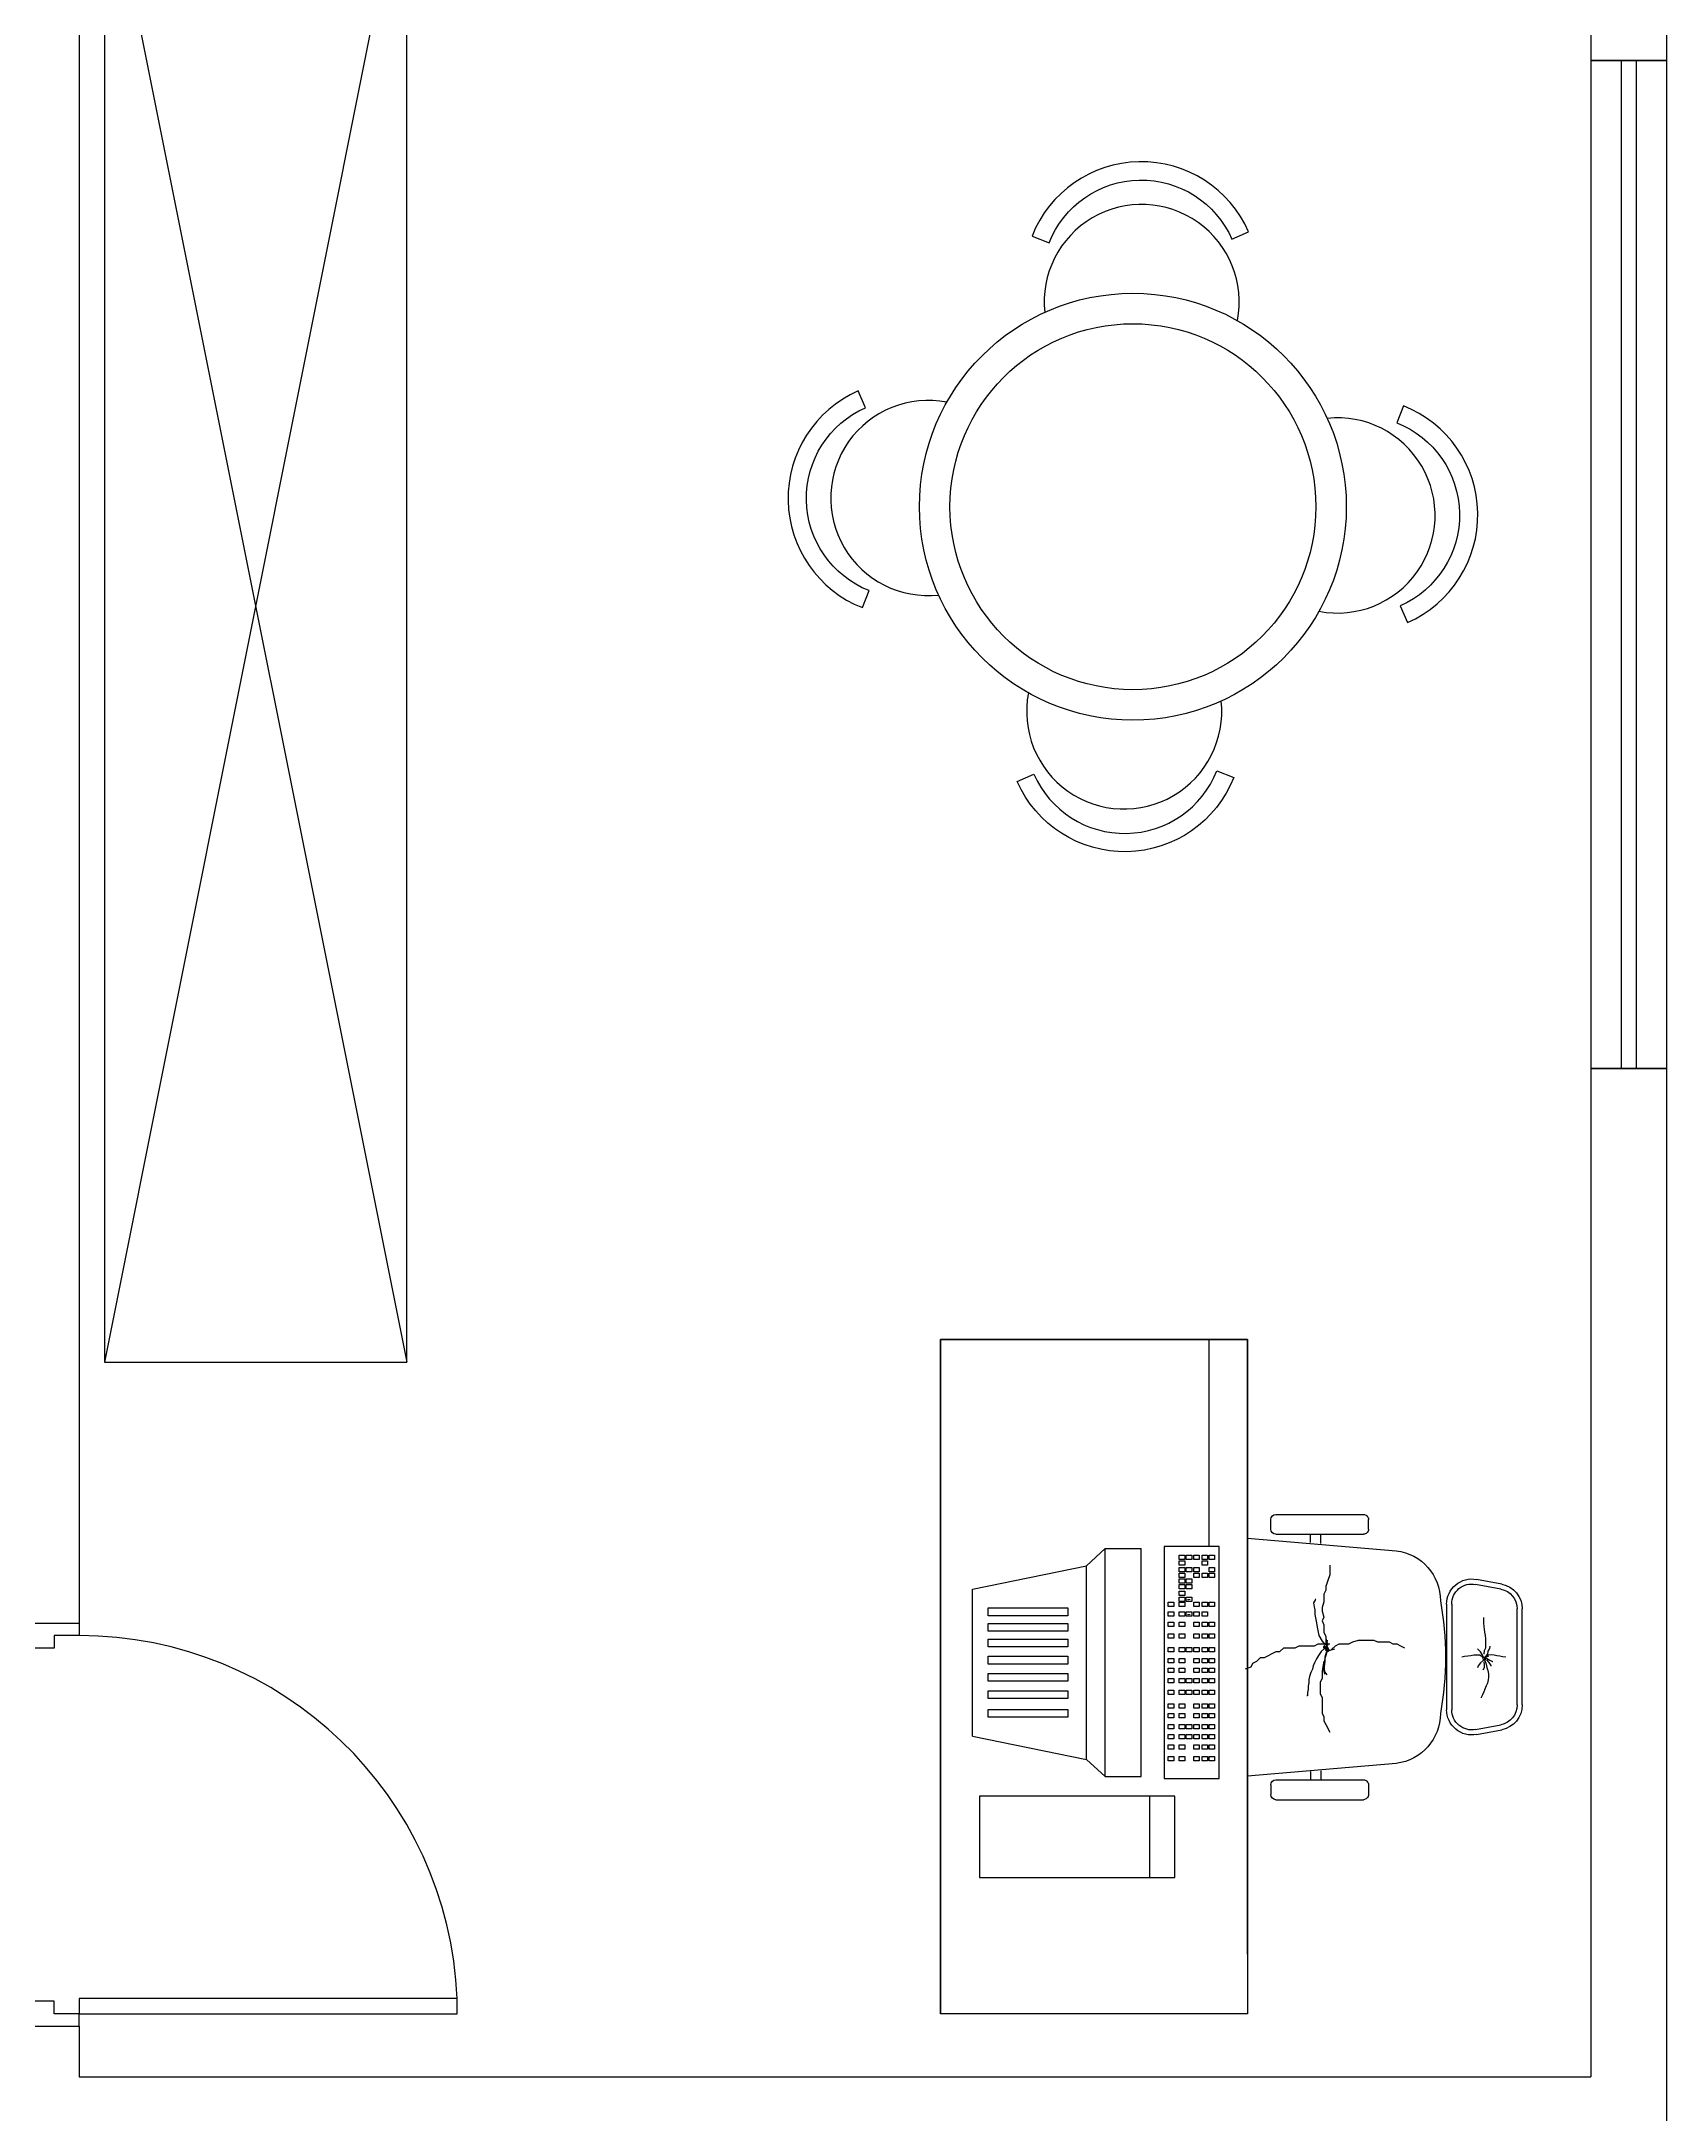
# Model space of a CAD drawing. Header units: metres. Extents: x 114 to 241, y 266 to 640.
# Drawn here: x 128.184 to 131.409, y 276.137 to 280.249 of the extents above; entities that cross this region are included whole.
import ezdxf

# ---------------------------------------------------------------- set-up
doc = ezdxf.new("R2010")
doc.units = ezdxf.units.M
doc.layers.add('Carimbo', color=7, linetype='Continuous')
doc.layers.add('GIRO', color=1, linetype='Continuous')
doc.styles.add('ROMANS', font='romans')

# ---------------------------------------------------------------- blocks, each defined once
blk = doc.blocks.new('P80D')
for points in [[(-0.025, 0.15), (-0.025, 0.9), (-0.055, 0.9), (-0.055, 0.15)], [(-0.8, 0.15), (-0.775, 0.15), (-0.775, 0.1), (-0.75, 0.1), (-0.75, 0), (-0.8, 0)], [(0, 0.15), (-0.025, 0.15), (-0.025, 0.1), (-0.05, 0.1), (-0.05, 0), (0, 0)]]:
    blk.add_lwpolyline(points, close=True)
at = {"layer": 'GIRO'}
blk.add_arc((-0.024375, 0.15), 0.750625, 92.338279, 180, dxfattribs=at)
blk = doc.blocks.new('Terraço4lugaresP1')
for points in [[(0.1927, 0.5307), (0.2259, 0.5453, 0.666667), (-0.204, 0.537), (-0.1702, 0.5237, -0.666667)], [(-0.5343, 0.1966), (-0.5489, 0.2298, 0.666667), (-0.5407, -0.2001), (-0.5274, -0.1664, -0.666667)], [(0.5268, -0.1964), (0.5414, -0.2296, 0.666667), (0.5332, 0.2003), (0.5198, 0.1666, -0.666667)], [(-0.2335, -0.5451), (-0.2002, -0.5305, 0.666667), (0.1627, -0.5235), (0.1965, -0.5368, -0.666667)]]:
    blk.add_lwpolyline(points, format="xyb", close=True)
blk.add_circle((-0.0038, 0.0001), 0.4235)
at = {"color": 252}
blk.add_circle((-0.0038, 0.0001), 0.363, dxfattribs=at)
for centre, start, end in [((0.0136, 0.4062), 349.0254, 186.09), ((-0.4099, 0.0174), 79.0254, 276.09), ((0.4023, -0.0172), 259.0254, 96.09), ((-0.0211, -0.406), 169.0254, 6.09)]:
    blk.add_arc(centre, 0.1936, start, end)

msp = doc.modelspace()

# ---------------------------------------------------------------- linework, layer by layer
at = {"layer": 'Carimbo'}
for p, q in [((131.4094, 282.3616), (131.4094, 272.9116)), ((128.2594, 282.2116), (128.2594, 277.1116)), ((131.2594, 282.2116), (131.2594, 276.2116)), ((128.3094, 280.6293), (128.3094, 277.6293)), ((128.9094, 280.6293), (128.3094, 277.6293)), ((128.3094, 280.6293), (128.9094, 277.6293)), ((128.9094, 277.6293), (128.9094, 280.6293)), ((131.4094, 280.2116), (131.2594, 280.2116)), ((131.2594, 280.2116), (131.2594, 278.2116)), ((131.2594, 280.2116), (131.4094, 280.2116)), ((131.3194, 280.2116), (131.3194, 278.2116)), ((131.3494, 280.2116), (131.3494, 278.2116)), ((131.4094, 280.2116), (131.4094, 278.2116)), ((131.4094, 278.2116), (131.2594, 278.2116)), ((131.2594, 278.2116), (131.4094, 278.2116)), ((130.5019, 277.2636, 4.364), (130.5017, 277.6739, 3.8306)), ((128.3094, 277.6293), (128.9094, 277.6293)), ((130.6242, 277.2976, 4.364), (130.6242, 277.317, 4.364)), ((130.6342, 277.327, 4.364), (130.8078, 277.327, 4.364)), ((130.8178, 277.2976, 4.364), (130.8178, 277.317, 4.364)), ((130.5779, 277.28, 4.364), (130.8731, 277.255, 4.364)), ((130.6342, 277.2876, 4.364), (130.8078, 277.2876, 4.364)), ((130.7031, 277.2714, 4.364), (130.7031, 277.2885, 4.364)), ((130.7231, 277.2697, 4.364), (130.7231, 277.2868, 4.364)), ((130.032, 277.1789, 4.364), (130.2584, 277.2254, 4.364)), ((130.2584, 277.2254, 4.364), (130.2956, 277.2595, 4.364)), ((130.2584, 276.841, 4.364), (130.2584, 277.2254, 4.364)), ((130.2956, 277.2595, 4.364), (130.367, 277.2595, 4.364)), ((130.2956, 276.8069, 4.364), (130.2956, 277.2595, 4.364)), ((130.367, 276.8069, 4.364), (130.367, 277.2595, 4.364)), ((130.5218, 277.2636, 4.364), (130.4126, 277.2636, 4.364)), ((130.4126, 277.2636, 4.364), (130.4126, 276.803, 4.364)), ((130.4425, 277.2463, 4.364), (130.4532, 277.2463, 4.364)), ((130.4425, 277.2377, 4.364), (130.4425, 277.2463, 4.364)), ((130.4532, 277.2377, 4.364), (130.4425, 277.2377, 4.364)), ((130.4425, 277.235, 4.364), (130.4532, 277.235, 4.364)), ((130.4425, 277.2265, 4.364), (130.4425, 277.235, 4.364)), ((130.4532, 277.2265, 4.364), (130.4425, 277.2265, 4.364)), ((130.4532, 277.2463, 4.364), (130.4532, 277.2377, 4.364)), ((130.4532, 277.235, 4.364), (130.4532, 277.2265, 4.364)), ((130.4563, 277.2463, 4.364), (130.4671, 277.2463, 4.364)), ((130.4563, 277.2377, 4.364), (130.4563, 277.2463, 4.364)), ((130.4671, 277.2377, 4.364), (130.4563, 277.2377, 4.364)), ((130.4671, 277.2463, 4.364), (130.4671, 277.2377, 4.364)), ((130.4715, 277.2463, 4.364), (130.4822, 277.2463, 4.364)), ((130.4715, 277.2377, 4.364), (130.4715, 277.2463, 4.364)), ((130.4822, 277.2377, 4.364), (130.4715, 277.2377, 4.364)), ((130.4822, 277.2463, 4.364), (130.4822, 277.2377, 4.364)), ((130.4876, 277.2463, 4.364), (130.4983, 277.2463, 4.364)), ((130.4876, 277.2377, 4.364), (130.4876, 277.2463, 4.364)), ((130.4983, 277.2377, 4.364), (130.4876, 277.2377, 4.364)), ((130.4876, 277.235, 4.364), (130.4983, 277.235, 4.364)), ((130.4876, 277.2265, 4.364), (130.4876, 277.235, 4.364)), ((130.4983, 277.2265, 4.364), (130.4876, 277.2265, 4.364)), ((130.4983, 277.2463, 4.364), (130.4983, 277.2377, 4.364)), ((130.4983, 277.235, 4.364), (130.4983, 277.2265, 4.364)), ((130.5019, 277.2463, 4.364), (130.5126, 277.2463, 4.364)), ((130.5019, 277.2377, 4.364), (130.5019, 277.2463, 4.364)), ((130.5126, 277.2377, 4.364), (130.5019, 277.2377, 4.364)), ((130.5126, 277.2463, 4.364), (130.5126, 277.2377, 4.364)), ((130.5218, 276.803, 4.364), (130.5218, 277.2636, 4.364)), ((130.7409, 277.2263, 4.364), (130.7409, 277.2073, 4.364)), ((130.4425, 277.222, 4.364), (130.4532, 277.222, 4.364)), ((130.4425, 277.2134, 4.364), (130.4425, 277.222, 4.364)), ((130.4532, 277.2134, 4.364), (130.4425, 277.2134, 4.364)), ((130.4425, 277.2103, 4.364), (130.4532, 277.2103, 4.364)), ((130.4425, 277.2017, 4.364), (130.4425, 277.2103, 4.364)), ((130.4532, 277.2017, 4.364), (130.4425, 277.2017, 4.364)), ((130.4425, 277.1992, 4.364), (130.4532, 277.1992, 4.364)), ((130.4425, 277.1906, 4.364), (130.4425, 277.1992, 4.364)), ((130.4532, 277.1906, 4.364), (130.4425, 277.1906, 4.364)), ((130.4425, 277.1879, 4.364), (130.4532, 277.1879, 4.364)), ((130.4425, 277.1793, 4.364), (130.4425, 277.1879, 4.364)), ((130.4532, 277.222, 4.364), (130.4532, 277.2134, 4.364)), ((130.4532, 277.2103, 4.364), (130.4532, 277.2017, 4.364)), ((130.4532, 277.1992, 4.364), (130.4532, 277.1906, 4.364)), ((130.4532, 277.1879, 4.364), (130.4532, 277.1793, 4.364)), ((130.4563, 277.222, 4.364), (130.4671, 277.222, 4.364)), ((130.4563, 277.2134, 4.364), (130.4563, 277.222, 4.364)), ((130.4671, 277.2134, 4.364), (130.4563, 277.2134, 4.364)), ((130.4563, 277.1992, 4.364), (130.4671, 277.1992, 4.364)), ((130.4563, 277.1906, 4.364), (130.4563, 277.1992, 4.364)), ((130.4671, 277.1906, 4.364), (130.4563, 277.1906, 4.364)), ((130.4563, 277.1879, 4.364), (130.4671, 277.1879, 4.364)), ((130.4563, 277.1793, 4.364), (130.4563, 277.1879, 4.364)), ((130.4671, 277.222, 4.364), (130.4671, 277.2134, 4.364)), ((130.4671, 277.1992, 4.364), (130.4671, 277.1906, 4.364)), ((130.4671, 277.1879, 4.364), (130.4671, 277.1793, 4.364)), ((130.4715, 277.222, 4.364), (130.4822, 277.222, 4.364)), ((130.4715, 277.2134, 4.364), (130.4715, 277.222, 4.364)), ((130.4822, 277.2134, 4.364), (130.4715, 277.2134, 4.364)), ((130.4715, 277.2103, 4.364), (130.4822, 277.2103, 4.364)), ((130.4715, 277.2017, 4.364), (130.4715, 277.2103, 4.364)), ((130.4822, 277.2017, 4.364), (130.4715, 277.2017, 4.364)), ((130.4822, 277.222, 4.364), (130.4822, 277.2134, 4.364)), ((130.4822, 277.2103, 4.364), (130.4822, 277.2017, 4.364)), ((130.4876, 277.2103, 4.364), (130.4983, 277.2103, 4.364)), ((130.4876, 277.2017, 4.364), (130.4876, 277.2103, 4.364)), ((130.4983, 277.2017, 4.364), (130.4876, 277.2017, 4.364)), ((130.4983, 277.2103, 4.364), (130.4983, 277.2017, 4.364)), ((130.5019, 277.222, 4.364), (130.5126, 277.222, 4.364)), ((130.5019, 277.2134, 4.364), (130.5019, 277.222, 4.364)), ((130.5126, 277.2134, 4.364), (130.5019, 277.2134, 4.364)), ((130.5019, 277.2103, 4.364), (130.5126, 277.2103, 4.364)), ((130.5019, 277.2017, 4.364), (130.5019, 277.2103, 4.364)), ((130.5126, 277.2017, 4.364), (130.5019, 277.2017, 4.364)), ((130.5126, 277.222, 4.364), (130.5126, 277.2134, 4.364)), ((130.5126, 277.2103, 4.364), (130.5126, 277.2017, 4.364)), ((130.7371, 277.1958, 4.364), (130.7333, 277.1844, 4.364)), ((130.7333, 277.1844, 4.364), (130.7333, 277.1768, 4.364)), ((130.7409, 277.2073, 4.364), (130.7371, 277.1958, 4.364)), ((131.0804, 277.1789, 4.364), (131.0304, 277.1883, 4.364)), ((131.0822, 277.1887, 4.364), (131.0322, 277.1982, 4.364)), ((130.032, 276.8875, 4.364), (130.032, 277.1789, 4.364)), ((130.063, 277.1417, 4.364), (130.2212, 277.1417, 4.364)), ((130.063, 277.1262, 4.364), (130.063, 277.1417, 4.364)), ((130.2212, 277.1417, 4.364), (130.2212, 277.1262, 4.364)), ((130.4206, 277.1532, 4.364), (130.4313, 277.1532, 4.364)), ((130.4206, 277.1446, 4.364), (130.4206, 277.1532, 4.364)), ((130.4313, 277.1446, 4.364), (130.4206, 277.1446, 4.364)), ((130.4313, 277.1532, 4.364), (130.4313, 277.1446, 4.364)), ((130.4532, 277.1793, 4.364), (130.4425, 277.1793, 4.364)), ((130.4425, 277.1749, 4.364), (130.4532, 277.1749, 4.364)), ((130.4425, 277.1663, 4.364), (130.4425, 277.1749, 4.364)), ((130.4532, 277.1663, 4.364), (130.4425, 277.1663, 4.364)), ((130.4425, 277.1632, 4.364), (130.4532, 277.1632, 4.364)), ((130.4425, 277.1546, 4.364), (130.4425, 277.1632, 4.364)), ((130.4532, 277.1546, 4.364), (130.4425, 277.1546, 4.364)), ((130.4425, 277.1532, 4.364), (130.4532, 277.1532, 4.364)), ((130.4425, 277.1446, 4.364), (130.4425, 277.1532, 4.364)), ((130.4532, 277.1446, 4.364), (130.4425, 277.1446, 4.364)), ((130.4532, 277.1749, 4.364), (130.4532, 277.1663, 4.364)), ((130.4532, 277.1632, 4.364), (130.4532, 277.1546, 4.364)), ((130.4532, 277.1532, 4.364), (130.4532, 277.1446, 4.364)), ((130.4671, 277.1793, 4.364), (130.4563, 277.1793, 4.364)), ((130.4563, 277.1632, 4.364), (130.4671, 277.1632, 4.364)), ((130.4563, 277.1546, 4.364), (130.4563, 277.1632, 4.364)), ((130.4671, 277.1546, 4.364), (130.4563, 277.1546, 4.364)), ((130.4671, 277.1632, 4.364), (130.4671, 277.1546, 4.364)), ((130.4715, 277.1532, 4.364), (130.4822, 277.1532, 4.364)), ((130.4715, 277.1446, 4.364), (130.4715, 277.1532, 4.364)), ((130.4822, 277.1446, 4.364), (130.4715, 277.1446, 4.364)), ((130.4822, 277.1532, 4.364), (130.4822, 277.1446, 4.364)), ((130.4876, 277.1532, 4.364), (130.4983, 277.1532, 4.364)), ((130.4876, 277.1446, 4.364), (130.4876, 277.1532, 4.364)), ((130.4983, 277.1446, 4.364), (130.4876, 277.1446, 4.364)), ((130.4983, 277.1532, 4.364), (130.4983, 277.1446, 4.364)), ((130.5019, 277.1532, 4.364), (130.5126, 277.1532, 4.364)), ((130.5019, 277.1446, 4.364), (130.5019, 277.1532, 4.364)), ((130.5126, 277.1446, 4.364), (130.5019, 277.1446, 4.364)), ((130.5126, 277.1532, 4.364), (130.5126, 277.1446, 4.364)), ((130.7097, 277.1518, 4.364), (130.7136, 277.1582, 4.364)), ((130.711, 277.144, 4.364), (130.7097, 277.1518, 4.364)), ((130.7123, 277.1376, 4.364), (130.711, 277.144, 4.364)), ((130.7136, 277.1582, 4.364), (130.7123, 277.1582, 4.364)), ((130.7295, 277.154, 4.364), (130.7257, 277.1425, 4.364)), ((130.7257, 277.1425, 4.364), (130.7257, 277.1349, 4.364)), ((130.7333, 277.1768, 4.364), (130.7295, 277.1692, 4.364)), ((130.7295, 277.1692, 4.364), (130.7295, 277.154, 4.364)), ((130.973, 277.149, 4.364), (130.973, 276.9396, 4.364)), ((130.983, 277.149, 4.364), (130.983, 276.9396, 4.364)), ((130.2212, 277.1262, 4.364), (130.063, 277.1262, 4.364)), ((130.063, 277.1107, 4.364), (130.2212, 277.1107, 4.364)), ((130.063, 277.0952, 4.364), (130.063, 277.1107, 4.364)), ((130.2212, 277.1107, 4.364), (130.2212, 277.0952, 4.364)), ((130.4206, 277.1337, 4.364), (130.4313, 277.1337, 4.364)), ((130.4206, 277.1252, 4.364), (130.4206, 277.1337, 4.364)), ((130.4313, 277.1252, 4.364), (130.4206, 277.1252, 4.364)), ((130.4206, 277.1131, 4.364), (130.4313, 277.1131, 4.364)), ((130.4206, 277.1045, 4.364), (130.4206, 277.1131, 4.364)), ((130.4313, 277.1045, 4.364), (130.4206, 277.1045, 4.364)), ((130.4313, 277.1337, 4.364), (130.4313, 277.1252, 4.364)), ((130.4313, 277.1131, 4.364), (130.4313, 277.1045, 4.364)), ((130.4425, 277.1337, 4.364), (130.4532, 277.1337, 4.364)), ((130.4425, 277.1252, 4.364), (130.4425, 277.1337, 4.364)), ((130.4532, 277.1252, 4.364), (130.4425, 277.1252, 4.364)), ((130.4425, 277.1131, 4.364), (130.4532, 277.1131, 4.364)), ((130.4425, 277.1045, 4.364), (130.4425, 277.1131, 4.364)), ((130.4532, 277.1045, 4.364), (130.4425, 277.1045, 4.364)), ((130.4532, 277.1337, 4.364), (130.4532, 277.1252, 4.364)), ((130.4532, 277.1131, 4.364), (130.4532, 277.1045, 4.364)), ((130.4563, 277.1337, 4.364), (130.4671, 277.1337, 4.364)), ((130.4563, 277.1252, 4.364), (130.4563, 277.1337, 4.364)), ((130.4671, 277.1252, 4.364), (130.4563, 277.1252, 4.364)), ((130.4671, 277.1337, 4.364), (130.4671, 277.1252, 4.364)), ((130.4715, 277.1337, 4.364), (130.4822, 277.1337, 4.364)), ((130.4715, 277.1252, 4.364), (130.4715, 277.1337, 4.364)), ((130.4822, 277.1252, 4.364), (130.4715, 277.1252, 4.364)), ((130.4715, 277.1131, 4.364), (130.4822, 277.1131, 4.364)), ((130.4715, 277.1045, 4.364), (130.4715, 277.1131, 4.364)), ((130.4822, 277.1045, 4.364), (130.4715, 277.1045, 4.364)), ((130.4822, 277.1337, 4.364), (130.4822, 277.1252, 4.364)), ((130.4822, 277.1131, 4.364), (130.4822, 277.1045, 4.364)), ((130.4876, 277.1337, 4.364), (130.4983, 277.1337, 4.364)), ((130.4876, 277.1252, 4.364), (130.4876, 277.1337, 4.364)), ((130.4983, 277.1252, 4.364), (130.4876, 277.1252, 4.364)), ((130.4876, 277.1131, 4.364), (130.4983, 277.1131, 4.364)), ((130.4876, 277.1045, 4.364), (130.4876, 277.1131, 4.364)), ((130.4983, 277.1045, 4.364), (130.4876, 277.1045, 4.364)), ((130.4983, 277.1337, 4.364), (130.4983, 277.1252, 4.364)), ((130.4983, 277.1131, 4.364), (130.4983, 277.1045, 4.364)), ((130.5019, 277.1131, 4.364), (130.5126, 277.1131, 4.364)), ((130.5019, 277.1045, 4.364), (130.5019, 277.1131, 4.364)), ((130.5126, 277.1045, 4.364), (130.5019, 277.1045, 4.364)), ((130.5126, 277.1131, 4.364), (130.5126, 277.1045, 4.364)), ((130.7123, 277.1285, 4.364), (130.7123, 277.1376, 4.364)), ((130.7149, 277.1156, 4.364), (130.7123, 277.1285, 4.364)), ((130.7175, 277.1001, 4.364), (130.7149, 277.1156, 4.364)), ((130.7257, 277.1349, 4.364), (130.7295, 277.1235, 4.364)), ((130.7295, 277.1235, 4.364), (130.7257, 277.1159, 4.364)), ((130.7257, 277.1159, 4.364), (130.7295, 277.1083, 4.364)), ((130.7295, 277.1083, 4.364), (130.7295, 277.093, 4.364)), ((131.0466, 277.1113, 4.364), (131.0466, 277.1224, 4.364)), ((131.0474, 277.1049, 4.364), (131.0466, 277.1113, 4.364)), ((131.0482, 277.0993, 4.364), (131.0474, 277.1049, 4.364)), ((131.113, 276.9491, 4.364), (131.113, 277.1396, 4.364)), ((131.123, 276.9491, 4.364), (131.123, 277.1396, 4.364)), ((130.2212, 277.0952, 4.364), (130.063, 277.0952, 4.364)), ((130.063, 277.0797, 4.364), (130.2212, 277.0797, 4.364)), ((130.063, 277.0642, 4.364), (130.063, 277.0797, 4.364)), ((130.2212, 277.0642, 4.364), (130.063, 277.0642, 4.364)), ((130.2212, 277.0797, 4.364), (130.2212, 277.0642, 4.364)), ((130.4206, 277.09, 4.364), (130.4313, 277.09, 4.364)), ((130.4206, 277.0814, 4.364), (130.4206, 277.09, 4.364)), ((130.4313, 277.0814, 4.364), (130.4206, 277.0814, 4.364)), ((130.4206, 277.0633, 4.364), (130.4313, 277.0633, 4.364)), ((130.4206, 277.0547, 4.364), (130.4206, 277.0633, 4.364)), ((130.4313, 277.09, 4.364), (130.4313, 277.0814, 4.364)), ((130.4313, 277.0633, 4.364), (130.4313, 277.0547, 4.364)), ((130.4425, 277.09, 4.364), (130.4532, 277.09, 4.364)), ((130.4425, 277.0814, 4.364), (130.4425, 277.09, 4.364)), ((130.4532, 277.0814, 4.364), (130.4425, 277.0814, 4.364)), ((130.4425, 277.0633, 4.364), (130.4532, 277.0633, 4.364)), ((130.4425, 277.0547, 4.364), (130.4425, 277.0633, 4.364)), ((130.4532, 277.09, 4.364), (130.4532, 277.0814, 4.364)), ((130.4532, 277.0633, 4.364), (130.4532, 277.0547, 4.364)), ((130.4563, 277.0633, 4.364), (130.4671, 277.0633, 4.364)), ((130.4563, 277.0547, 4.364), (130.4563, 277.0633, 4.364)), ((130.4671, 277.0633, 4.364), (130.4671, 277.0547, 4.364)), ((130.4715, 277.09, 4.364), (130.4822, 277.09, 4.364)), ((130.4715, 277.0814, 4.364), (130.4715, 277.09, 4.364)), ((130.4822, 277.0814, 4.364), (130.4715, 277.0814, 4.364)), ((130.4715, 277.0633, 4.364), (130.4822, 277.0633, 4.364)), ((130.4715, 277.0547, 4.364), (130.4715, 277.0633, 4.364)), ((130.4822, 277.09, 4.364), (130.4822, 277.0814, 4.364)), ((130.4822, 277.0633, 4.364), (130.4822, 277.0547, 4.364)), ((130.4876, 277.09, 4.364), (130.4983, 277.09, 4.364)), ((130.4876, 277.0814, 4.364), (130.4876, 277.09, 4.364)), ((130.4983, 277.0814, 4.364), (130.4876, 277.0814, 4.364)), ((130.4876, 277.0633, 4.364), (130.4983, 277.0633, 4.364)), ((130.4876, 277.0547, 4.364), (130.4876, 277.0633, 4.364)), ((130.4983, 277.09, 4.364), (130.4983, 277.0814, 4.364)), ((130.4983, 277.0633, 4.364), (130.4983, 277.0547, 4.364)), ((130.5019, 277.09, 4.364), (130.5126, 277.09, 4.364)), ((130.5019, 277.0814, 4.364), (130.5019, 277.09, 4.364)), ((130.5126, 277.0814, 4.364), (130.5019, 277.0814, 4.364)), ((130.5019, 277.0633, 4.364), (130.5126, 277.0633, 4.364)), ((130.5019, 277.0547, 4.364), (130.5019, 277.0633, 4.364)), ((130.5126, 277.09, 4.364), (130.5126, 277.0814, 4.364)), ((130.5126, 277.0633, 4.364), (130.5126, 277.0547, 4.364)), ((130.642, 277.055, 4.364), (130.6496, 277.0626, 4.364)), ((130.6496, 277.0626, 4.364), (130.6724, 277.0626, 4.364)), ((130.6724, 277.0626, 4.364), (130.68, 277.0664, 4.364)), ((130.68, 277.0664, 4.364), (130.7105, 277.0664, 4.364)), ((130.7105, 277.0664, 4.364), (130.7181, 277.0702, 4.364)), ((130.72, 277.0872, 4.364), (130.7175, 277.1001, 4.364)), ((130.7181, 277.0702, 4.364), (130.7409, 277.0702, 4.364)), ((130.7265, 277.0756, 4.364), (130.72, 277.0872, 4.364)), ((130.7304, 277.0613, 4.364), (130.7239, 277.0549, 4.364)), ((130.7317, 277.0691, 4.364), (130.7265, 277.0756, 4.364)), ((130.7282, 277.0649, 4.364), (130.7338, 277.0641, 4.364)), ((130.7338, 277.0641, 4.364), (130.7282, 277.0633, 4.364)), ((130.7282, 277.0633, 4.364), (130.7338, 277.061, 4.364)), ((130.7295, 277.093, 4.364), (130.7333, 277.0854, 4.364)), ((130.7346, 277.0618, 4.364), (130.7298, 277.0673, 4.364)), ((130.7304, 277.0626, 4.364), (130.7317, 277.0691, 4.364)), ((130.7333, 277.0854, 4.364), (130.7333, 277.0702, 4.364)), ((130.7333, 277.0702, 4.364), (130.7371, 277.0626, 4.364)), ((130.7362, 277.0745, 4.364), (130.7338, 277.0801, 4.364)), ((130.7338, 277.061, 4.364), (130.7362, 277.057, 4.364)), ((130.735, 277.069, 4.364), (130.7368, 277.0778, 4.364)), ((130.735, 277.0637, 4.364), (130.735, 277.069, 4.364)), ((130.7386, 277.0566, 4.364), (130.735, 277.0637, 4.364)), ((130.7362, 277.0602, 4.364), (130.7354, 277.0546, 4.364)), ((130.737, 277.0673, 4.364), (130.7362, 277.0745, 4.364)), ((130.7439, 277.0584, 4.364), (130.7509, 277.0602, 4.364)), ((130.7447, 277.0588, 4.364), (130.7523, 277.0664, 4.364)), ((130.7523, 277.0664, 4.364), (130.7599, 277.0702, 4.364)), ((130.7599, 277.0702, 4.364), (130.779, 277.0702, 4.364)), ((130.779, 277.0702, 4.364), (130.7866, 277.074, 4.364)), ((130.7866, 277.074, 4.364), (130.798, 277.0778, 4.364)), ((130.798, 277.0778, 4.364), (130.8284, 277.0778, 4.364)), ((130.8284, 277.0778, 4.364), (130.8361, 277.074, 4.364)), ((130.8361, 277.074, 4.364), (130.8589, 277.074, 4.364)), ((130.8589, 277.074, 4.364), (130.8665, 277.0702, 4.364)), ((130.8665, 277.0702, 4.364), (130.8741, 277.0702, 4.364)), ((130.8741, 277.0702, 4.364), (130.8817, 277.0664, 4.364)), ((130.8817, 277.0664, 4.364), (130.8893, 277.0626, 4.364)), ((130.973, 277.0643, 4.364), (130.9706, 277.0643, 4.364)), ((131.0347, 277.0595, 4.364), (131.0339, 277.0603, 4.364)), ((131.0402, 277.0547, 4.364), (131.0347, 277.0595, 4.364)), ((131.049, 277.0938, 4.364), (131.0482, 277.0993, 4.364)), ((131.0482, 277.0571, 4.364), (131.0506, 277.0627, 4.364)), ((131.0498, 277.0866, 4.364), (131.049, 277.0938, 4.364)), ((131.0506, 277.0802, 4.364), (131.0498, 277.0866, 4.364)), ((131.0506, 277.0627, 4.364), (131.0506, 277.0802, 4.364)), ((131.0554, 277.0555, 4.364), (131.0586, 277.0611, 4.364)), ((131.0586, 277.0611, 4.364), (131.0593, 277.0659, 4.364)), ((130.063, 277.0456, 4.364), (130.2212, 277.0456, 4.364)), ((130.063, 277.0301, 4.364), (130.063, 277.0456, 4.364)), ((130.2212, 277.0301, 4.364), (130.063, 277.0301, 4.364)), ((130.2212, 277.0456, 4.364), (130.2212, 277.0301, 4.364)), ((130.4313, 277.0547, 4.364), (130.4206, 277.0547, 4.364)), ((130.4206, 277.0414, 4.364), (130.4313, 277.0414, 4.364)), ((130.4206, 277.0328, 4.364), (130.4206, 277.0414, 4.364)), ((130.4313, 277.0328, 4.364), (130.4206, 277.0328, 4.364)), ((130.4206, 277.0219, 4.364), (130.4313, 277.0219, 4.364)), ((130.4206, 277.0134, 4.364), (130.4206, 277.0219, 4.364)), ((130.4313, 277.0414, 4.364), (130.4313, 277.0328, 4.364)), ((130.4313, 277.0219, 4.364), (130.4313, 277.0134, 4.364)), ((130.4532, 277.0547, 4.364), (130.4425, 277.0547, 4.364)), ((130.4425, 277.0414, 4.364), (130.4532, 277.0414, 4.364)), ((130.4425, 277.0328, 4.364), (130.4425, 277.0414, 4.364)), ((130.4532, 277.0328, 4.364), (130.4425, 277.0328, 4.364)), ((130.4425, 277.0219, 4.364), (130.4532, 277.0219, 4.364)), ((130.4425, 277.0134, 4.364), (130.4425, 277.0219, 4.364)), ((130.4532, 277.0414, 4.364), (130.4532, 277.0328, 4.364)), ((130.4532, 277.0219, 4.364), (130.4532, 277.0134, 4.364)), ((130.4671, 277.0547, 4.364), (130.4563, 277.0547, 4.364)), ((130.4822, 277.0547, 4.364), (130.4715, 277.0547, 4.364)), ((130.4715, 277.0414, 4.364), (130.4822, 277.0414, 4.364)), ((130.4715, 277.0328, 4.364), (130.4715, 277.0414, 4.364)), ((130.4822, 277.0328, 4.364), (130.4715, 277.0328, 4.364)), ((130.4715, 277.0219, 4.364), (130.4822, 277.0219, 4.364)), ((130.4715, 277.0134, 4.364), (130.4715, 277.0219, 4.364)), ((130.4822, 277.0414, 4.364), (130.4822, 277.0328, 4.364)), ((130.4822, 277.0219, 4.364), (130.4822, 277.0134, 4.364)), ((130.4983, 277.0547, 4.364), (130.4876, 277.0547, 4.364)), ((130.4876, 277.0414, 4.364), (130.4983, 277.0414, 4.364)), ((130.4876, 277.0328, 4.364), (130.4876, 277.0414, 4.364)), ((130.4983, 277.0328, 4.364), (130.4876, 277.0328, 4.364)), ((130.4876, 277.0219, 4.364), (130.4983, 277.0219, 4.364)), ((130.4876, 277.0134, 4.364), (130.4876, 277.0219, 4.364)), ((130.4983, 277.0414, 4.364), (130.4983, 277.0328, 4.364)), ((130.4983, 277.0219, 4.364), (130.4983, 277.0134, 4.364)), ((130.5126, 277.0547, 4.364), (130.5019, 277.0547, 4.364)), ((130.5019, 277.0414, 4.364), (130.5126, 277.0414, 4.364)), ((130.5019, 277.0328, 4.364), (130.5019, 277.0414, 4.364)), ((130.5126, 277.0328, 4.364), (130.5019, 277.0328, 4.364)), ((130.5019, 277.0219, 4.364), (130.5126, 277.0219, 4.364)), ((130.5019, 277.0134, 4.364), (130.5019, 277.0219, 4.364)), ((130.5126, 277.0414, 4.364), (130.5126, 277.0328, 4.364)), ((130.5126, 277.0219, 4.364), (130.5126, 277.0134, 4.364)), ((130.5735, 277.0207, 4.364), (130.5849, 277.0245, 4.364)), ((130.5849, 277.0245, 4.364), (130.5887, 277.0321, 4.364)), ((130.5887, 277.0321, 4.364), (130.5963, 277.0359, 4.364)), ((130.5963, 277.0359, 4.364), (130.6039, 277.0435, 4.364)), ((130.6039, 277.0435, 4.364), (130.6115, 277.0435, 4.364)), ((130.6115, 277.0435, 4.364), (130.6344, 277.055, 4.364)), ((130.6344, 277.055, 4.364), (130.642, 277.055, 4.364)), ((130.7071, 277.02, 4.364), (130.7033, 277.0135, 4.364)), ((130.7084, 277.0265, 4.364), (130.7071, 277.02, 4.364)), ((130.711, 277.0329, 4.364), (130.7084, 277.0265, 4.364)), ((130.7149, 277.0407, 4.364), (130.711, 277.0329, 4.364)), ((130.7188, 277.0471, 4.364), (130.7149, 277.0407, 4.364)), ((130.7239, 277.0549, 4.364), (130.7188, 277.0471, 4.364)), ((130.7295, 277.0359, 4.364), (130.7257, 277.0169, 4.364)), ((130.7298, 277.0347, 4.364), (130.7282, 277.0283, 4.364)), ((130.7282, 277.0283, 4.364), (130.7282, 277.0219, 4.364)), ((130.7282, 277.0219, 4.364), (130.729, 277.0164, 4.364)), ((130.7315, 277.0354, 4.364), (130.7297, 277.0248, 4.364)), ((130.7297, 277.0248, 4.364), (130.7297, 277.0195, 4.364)), ((130.7297, 277.0195, 4.364), (130.7315, 277.0142, 4.364)), ((130.7314, 277.041, 4.364), (130.7298, 277.0347, 4.364)), ((130.733, 277.0474, 4.364), (130.7314, 277.041, 4.364)), ((130.7332, 277.0513, 4.364), (130.7315, 277.0442, 4.364)), ((130.7315, 277.0442, 4.364), (130.7315, 277.0354, 4.364)), ((130.7354, 277.0546, 4.364), (130.733, 277.0474, 4.364)), ((130.7332, 277.0531, 4.364), (130.7386, 277.0566, 4.364)), ((130.7386, 277.0566, 4.364), (130.7439, 277.0584, 4.364)), ((130.973, 277.0243, 4.364), (130.9706, 277.0243, 4.364)), ((131.0084, 277.0452, 4.364), (131.0028, 277.0436, 4.364)), ((131.0148, 277.046, 4.364), (131.0084, 277.0452, 4.364)), ((131.0211, 277.0468, 4.364), (131.0148, 277.046, 4.364)), ((131.0267, 277.0476, 4.364), (131.0211, 277.0468, 4.364)), ((131.0386, 277.0476, 4.364), (131.0267, 277.0476, 4.364)), ((131.0355, 277.0269, 4.364), (131.0339, 277.0229, 4.364)), ((131.0402, 277.0324, 4.364), (131.0355, 277.0269, 4.364)), ((131.0458, 277.0428, 4.364), (131.0386, 277.0476, 4.364)), ((131.0434, 277.0492, 4.364), (131.0402, 277.0547, 4.364)), ((131.0458, 277.038, 4.364), (131.0402, 277.0324, 4.364)), ((131.0458, 277.0436, 4.364), (131.0434, 277.0492, 4.364)), ((131.0474, 277.0229, 4.364), (131.045, 277.0181, 4.364)), ((131.0466, 277.0348, 4.364), (131.0474, 277.0284, 4.364)), ((131.0474, 277.05, 4.364), (131.0482, 277.0571, 4.364)), ((131.0474, 277.0284, 4.364), (131.0474, 277.0229, 4.364)), ((131.0506, 277.0436, 4.364), (131.0482, 277.0396, 4.364)), ((131.0482, 277.0428, 4.364), (131.049, 277.0372, 4.364)), ((131.049, 277.0372, 4.364), (131.0514, 277.03, 4.364)), ((131.0498, 277.0444, 4.364), (131.0546, 277.05, 4.364)), ((131.0562, 277.0476, 4.364), (131.0506, 277.0468, 4.364)), ((131.0506, 277.0468, 4.364), (131.0562, 277.046, 4.364)), ((131.0562, 277.046, 4.364), (131.0506, 277.0436, 4.364)), ((131.0514, 277.03, 4.364), (131.053, 277.0237, 4.364)), ((131.0522, 277.042, 4.364), (131.0586, 277.038, 4.364)), ((131.0522, 277.0388, 4.364), (131.057, 277.0332, 4.364)), ((131.053, 277.0237, 4.364), (131.0546, 277.0173, 4.364)), ((131.0546, 277.05, 4.364), (131.0554, 277.0555, 4.364)), ((131.0617, 277.0484, 4.364), (131.0562, 277.0476, 4.364)), ((131.057, 277.0332, 4.364), (131.0609, 277.0276, 4.364)), ((131.0586, 277.038, 4.364), (131.0641, 277.0356, 4.364)), ((131.0609, 277.0276, 4.364), (131.0609, 277.0261, 4.364)), ((131.0673, 277.0476, 4.364), (131.0617, 277.0484, 4.364)), ((131.0641, 277.0356, 4.364), (131.0649, 277.0356, 4.364)), ((131.0729, 277.0468, 4.364), (131.0673, 277.0476, 4.364)), ((131.0785, 277.046, 4.364), (131.0729, 277.0468, 4.364)), ((131.084, 277.0444, 4.364), (131.0785, 277.046, 4.364)), ((131.0904, 277.0436, 4.364), (131.084, 277.0444, 4.364)), ((130.063, 277.0115, 4.364), (130.2212, 277.0115, 4.364)), ((130.063, 276.996, 4.364), (130.063, 277.0115, 4.364)), ((130.2212, 276.996, 4.364), (130.063, 276.996, 4.364)), ((130.063, 276.9774, 4.364), (130.2212, 276.9774, 4.364)), ((130.063, 276.9619, 4.364), (130.063, 276.9774, 4.364)), ((130.2212, 277.0115, 4.364), (130.2212, 276.996, 4.364)), ((130.2212, 276.9774, 4.364), (130.2212, 276.9619, 4.364)), ((130.4313, 277.0134, 4.364), (130.4206, 277.0134, 4.364)), ((130.4206, 277.0013, 4.364), (130.4313, 277.0013, 4.364)), ((130.4206, 276.9927, 4.364), (130.4206, 277.0013, 4.364)), ((130.4313, 276.9927, 4.364), (130.4206, 276.9927, 4.364)), ((130.4206, 276.9782, 4.364), (130.4313, 276.9782, 4.364)), ((130.4206, 276.9696, 4.364), (130.4206, 276.9782, 4.364)), ((130.4313, 277.0013, 4.364), (130.4313, 276.9927, 4.364)), ((130.4313, 276.9782, 4.364), (130.4313, 276.9696, 4.364)), ((130.4532, 277.0134, 4.364), (130.4425, 277.0134, 4.364)), ((130.4425, 277.0013, 4.364), (130.4532, 277.0013, 4.364)), ((130.4425, 276.9927, 4.364), (130.4425, 277.0013, 4.364)), ((130.4532, 276.9927, 4.364), (130.4425, 276.9927, 4.364)), ((130.4425, 276.9782, 4.364), (130.4532, 276.9782, 4.364)), ((130.4425, 276.9696, 4.364), (130.4425, 276.9782, 4.364)), ((130.4532, 277.0013, 4.364), (130.4532, 276.9927, 4.364)), ((130.4532, 276.9782, 4.364), (130.4532, 276.9696, 4.364)), ((130.4563, 277.0013, 4.364), (130.4671, 277.0013, 4.364)), ((130.4563, 276.9927, 4.364), (130.4563, 277.0013, 4.364)), ((130.4671, 276.9927, 4.364), (130.4563, 276.9927, 4.364)), ((130.4563, 276.9782, 4.364), (130.4671, 276.9782, 4.364)), ((130.4563, 276.9696, 4.364), (130.4563, 276.9782, 4.364)), ((130.4671, 277.0013, 4.364), (130.4671, 276.9927, 4.364)), ((130.4671, 276.9782, 4.364), (130.4671, 276.9696, 4.364)), ((130.4822, 277.0134, 4.364), (130.4715, 277.0134, 4.364)), ((130.4715, 277.0013, 4.364), (130.4822, 277.0013, 4.364)), ((130.4715, 276.9927, 4.364), (130.4715, 277.0013, 4.364)), ((130.4822, 276.9927, 4.364), (130.4715, 276.9927, 4.364)), ((130.4715, 276.9782, 4.364), (130.4822, 276.9782, 4.364)), ((130.4715, 276.9696, 4.364), (130.4715, 276.9782, 4.364)), ((130.4822, 277.0013, 4.364), (130.4822, 276.9927, 4.364)), ((130.4822, 276.9782, 4.364), (130.4822, 276.9696, 4.364)), ((130.4983, 277.0134, 4.364), (130.4876, 277.0134, 4.364)), ((130.4876, 277.0013, 4.364), (130.4983, 277.0013, 4.364)), ((130.4876, 276.9927, 4.364), (130.4876, 277.0013, 4.364)), ((130.4983, 276.9927, 4.364), (130.4876, 276.9927, 4.364)), ((130.4876, 276.9782, 4.364), (130.4983, 276.9782, 4.364)), ((130.4876, 276.9696, 4.364), (130.4876, 276.9782, 4.364)), ((130.4983, 277.0013, 4.364), (130.4983, 276.9927, 4.364)), ((130.4983, 276.9782, 4.364), (130.4983, 276.9696, 4.364)), ((130.5126, 277.0134, 4.364), (130.5019, 277.0134, 4.364)), ((130.5019, 277.0013, 4.364), (130.5126, 277.0013, 4.364)), ((130.5019, 276.9927, 4.364), (130.5019, 277.0013, 4.364)), ((130.5126, 276.9927, 4.364), (130.5019, 276.9927, 4.364)), ((130.5019, 276.9782, 4.364), (130.5126, 276.9782, 4.364)), ((130.5019, 276.9696, 4.364), (130.5019, 276.9782, 4.364)), ((130.5126, 277.0013, 4.364), (130.5126, 276.9927, 4.364)), ((130.5126, 276.9782, 4.364), (130.5126, 276.9696, 4.364)), ((130.6981, 276.98, 4.364), (130.6968, 276.9735, 4.364)), ((130.6994, 276.9929, 4.364), (130.6981, 276.9864, 4.364)), ((130.6981, 276.9864, 4.364), (130.6981, 276.98, 4.364)), ((130.7007, 277.0058, 4.364), (130.6994, 276.9993, 4.364)), ((130.6994, 276.9993, 4.364), (130.6994, 276.9929, 4.364)), ((130.7033, 277.0135, 4.364), (130.7007, 277.0058, 4.364)), ((130.7257, 277.0016, 4.364), (130.7219, 276.994, 4.364)), ((130.7219, 276.994, 4.364), (130.7219, 276.9712, 4.364)), ((130.7257, 277.0169, 4.364), (130.7257, 277.0016, 4.364)), ((130.729, 277.0164, 4.364), (130.7306, 277.01, 4.364)), ((130.7315, 277.0142, 4.364), (130.735, 277.0089, 4.364)), ((131.049, 276.9807, 4.364), (131.0466, 276.9751, 4.364)), ((131.0514, 276.987, 4.364), (131.049, 276.9807, 4.364)), ((131.0538, 276.9926, 4.364), (131.0514, 276.987, 4.364)), ((131.0554, 276.999, 4.364), (131.0538, 276.9926, 4.364)), ((131.0546, 277.0173, 4.364), (131.0562, 277.0109, 4.364)), ((131.0562, 277.0045, 4.364), (131.0554, 276.999, 4.364)), ((131.0562, 277.0109, 4.364), (131.0562, 277.0045, 4.364)), ((130.2212, 276.9619, 4.364), (130.063, 276.9619, 4.364)), ((130.063, 276.9402, 4.364), (130.2212, 276.9402, 4.364)), ((130.063, 276.9247, 4.364), (130.063, 276.9402, 4.364)), ((130.2212, 276.9402, 4.364), (130.2212, 276.9247, 4.364)), ((130.4313, 276.9696, 4.364), (130.4206, 276.9696, 4.364)), ((130.4206, 276.9515, 4.364), (130.4313, 276.9515, 4.364)), ((130.4206, 276.9429, 4.364), (130.4206, 276.9515, 4.364)), ((130.4313, 276.9429, 4.364), (130.4206, 276.9429, 4.364)), ((130.4313, 276.9515, 4.364), (130.4313, 276.9429, 4.364)), ((130.4532, 276.9696, 4.364), (130.4425, 276.9696, 4.364)), ((130.4425, 276.9515, 4.364), (130.4532, 276.9515, 4.364)), ((130.4425, 276.9429, 4.364), (130.4425, 276.9515, 4.364)), ((130.4532, 276.9429, 4.364), (130.4425, 276.9429, 4.364)), ((130.4532, 276.9515, 4.364), (130.4532, 276.9429, 4.364)), ((130.4671, 276.9696, 4.364), (130.4563, 276.9696, 4.364)), ((130.4822, 276.9696, 4.364), (130.4715, 276.9696, 4.364)), ((130.4715, 276.9515, 4.364), (130.4822, 276.9515, 4.364)), ((130.4715, 276.9429, 4.364), (130.4715, 276.9515, 4.364)), ((130.4822, 276.9429, 4.364), (130.4715, 276.9429, 4.364)), ((130.4822, 276.9515, 4.364), (130.4822, 276.9429, 4.364)), ((130.4983, 276.9696, 4.364), (130.4876, 276.9696, 4.364)), ((130.4876, 276.9515, 4.364), (130.4983, 276.9515, 4.364)), ((130.4876, 276.9429, 4.364), (130.4876, 276.9515, 4.364)), ((130.4983, 276.9429, 4.364), (130.4876, 276.9429, 4.364)), ((130.4983, 276.9515, 4.364), (130.4983, 276.9429, 4.364)), ((130.5126, 276.9696, 4.364), (130.5019, 276.9696, 4.364)), ((130.5019, 276.9515, 4.364), (130.5126, 276.9515, 4.364)), ((130.5019, 276.9429, 4.364), (130.5019, 276.9515, 4.364)), ((130.5126, 276.9429, 4.364), (130.5019, 276.9429, 4.364)), ((130.5126, 276.9515, 4.364), (130.5126, 276.9429, 4.364)), ((130.6968, 276.967, 4.364), (130.6955, 276.967, 4.364)), ((130.6968, 276.9735, 4.364), (130.6968, 276.967, 4.364)), ((130.7219, 276.9712, 4.364), (130.7257, 276.9636, 4.364)), ((130.7257, 276.9636, 4.364), (130.7257, 276.9331, 4.364)), ((131.0442, 276.9695, 4.364), (131.0418, 276.9639, 4.364)), ((131.0418, 276.9639, 4.364), (131.0418, 276.9631, 4.364)), ((131.0466, 276.9751, 4.364), (131.0442, 276.9695, 4.364)), ((130.2212, 276.9247, 4.364), (130.063, 276.9247, 4.364)), ((130.4206, 276.932, 4.364), (130.4313, 276.932, 4.364)), ((130.4206, 276.9234, 4.364), (130.4206, 276.932, 4.364)), ((130.4313, 276.9234, 4.364), (130.4206, 276.9234, 4.364)), ((130.4206, 276.9101, 4.364), (130.4313, 276.9101, 4.364)), ((130.4206, 276.9016, 4.364), (130.4206, 276.9101, 4.364)), ((130.4313, 276.9016, 4.364), (130.4206, 276.9016, 4.364)), ((130.4313, 276.932, 4.364), (130.4313, 276.9234, 4.364)), ((130.4313, 276.9101, 4.364), (130.4313, 276.9016, 4.364)), ((130.4425, 276.932, 4.364), (130.4532, 276.932, 4.364)), ((130.4425, 276.9234, 4.364), (130.4425, 276.932, 4.364)), ((130.4532, 276.9234, 4.364), (130.4425, 276.9234, 4.364)), ((130.4425, 276.9101, 4.364), (130.4532, 276.9101, 4.364)), ((130.4425, 276.9016, 4.364), (130.4425, 276.9101, 4.364)), ((130.4532, 276.9016, 4.364), (130.4425, 276.9016, 4.364)), ((130.4532, 276.932, 4.364), (130.4532, 276.9234, 4.364)), ((130.4532, 276.9101, 4.364), (130.4532, 276.9016, 4.364)), ((130.4563, 276.9101, 4.364), (130.4671, 276.9101, 4.364)), ((130.4563, 276.9016, 4.364), (130.4563, 276.9101, 4.364)), ((130.4671, 276.9016, 4.364), (130.4563, 276.9016, 4.364)), ((130.4671, 276.9101, 4.364), (130.4671, 276.9016, 4.364)), ((130.4715, 276.932, 4.364), (130.4822, 276.932, 4.364)), ((130.4715, 276.9234, 4.364), (130.4715, 276.932, 4.364)), ((130.4822, 276.9234, 4.364), (130.4715, 276.9234, 4.364)), ((130.4715, 276.9101, 4.364), (130.4822, 276.9101, 4.364)), ((130.4715, 276.9016, 4.364), (130.4715, 276.9101, 4.364)), ((130.4822, 276.9016, 4.364), (130.4715, 276.9016, 4.364)), ((130.4822, 276.932, 4.364), (130.4822, 276.9234, 4.364)), ((130.4822, 276.9101, 4.364), (130.4822, 276.9016, 4.364)), ((130.4876, 276.932, 4.364), (130.4983, 276.932, 4.364)), ((130.4876, 276.9234, 4.364), (130.4876, 276.932, 4.364)), ((130.4983, 276.9234, 4.364), (130.4876, 276.9234, 4.364)), ((130.4876, 276.9101, 4.364), (130.4983, 276.9101, 4.364)), ((130.4876, 276.9016, 4.364), (130.4876, 276.9101, 4.364)), ((130.4983, 276.9016, 4.364), (130.4876, 276.9016, 4.364)), ((130.4983, 276.932, 4.364), (130.4983, 276.9234, 4.364)), ((130.4983, 276.9101, 4.364), (130.4983, 276.9016, 4.364)), ((130.5019, 276.932, 4.364), (130.5126, 276.932, 4.364)), ((130.5019, 276.9234, 4.364), (130.5019, 276.932, 4.364)), ((130.5126, 276.9234, 4.364), (130.5019, 276.9234, 4.364)), ((130.5019, 276.9101, 4.364), (130.5126, 276.9101, 4.364)), ((130.5019, 276.9016, 4.364), (130.5019, 276.9101, 4.364)), ((130.5126, 276.9016, 4.364), (130.5019, 276.9016, 4.364)), ((130.5126, 276.932, 4.364), (130.5126, 276.9234, 4.364)), ((130.5126, 276.9101, 4.364), (130.5126, 276.9016, 4.364)), ((130.7257, 276.9331, 4.364), (130.7295, 276.9255, 4.364)), ((130.7295, 276.9255, 4.364), (130.7295, 276.9179, 4.364)), ((130.7295, 276.9179, 4.364), (130.7333, 276.9103, 4.364)), ((130.7333, 276.9103, 4.364), (130.7409, 276.895, 4.364)), ((131.0304, 276.9003, 4.364), (131.0804, 276.9098, 4.364)), ((131.0322, 276.8905, 4.364), (131.0822, 276.8999, 4.364)), ((130.032, 276.8875, 4.364), (130.2584, 276.841, 4.364)), ((130.4206, 276.8907, 4.364), (130.4313, 276.8907, 4.364)), ((130.4206, 276.8821, 4.364), (130.4206, 276.8907, 4.364)), ((130.4313, 276.8821, 4.364), (130.4206, 276.8821, 4.364)), ((130.4206, 276.87, 4.364), (130.4313, 276.87, 4.364)), ((130.4206, 276.8615, 4.364), (130.4206, 276.87, 4.364)), ((130.4313, 276.8615, 4.364), (130.4206, 276.8615, 4.364)), ((130.4313, 276.8907, 4.364), (130.4313, 276.8821, 4.364)), ((130.4313, 276.87, 4.364), (130.4313, 276.8615, 4.364)), ((130.4425, 276.8907, 4.364), (130.4532, 276.8907, 4.364)), ((130.4425, 276.8821, 4.364), (130.4425, 276.8907, 4.364)), ((130.4532, 276.8821, 4.364), (130.4425, 276.8821, 4.364)), ((130.4425, 276.87, 4.364), (130.4532, 276.87, 4.364)), ((130.4425, 276.8615, 4.364), (130.4425, 276.87, 4.364)), ((130.4532, 276.8615, 4.364), (130.4425, 276.8615, 4.364)), ((130.4532, 276.8907, 4.364), (130.4532, 276.8821, 4.364)), ((130.4532, 276.87, 4.364), (130.4532, 276.8615, 4.364)), ((130.4563, 276.8907, 4.364), (130.4671, 276.8907, 4.364)), ((130.4563, 276.8821, 4.364), (130.4563, 276.8907, 4.364)), ((130.4671, 276.8821, 4.364), (130.4563, 276.8821, 4.364)), ((130.4671, 276.8907, 4.364), (130.4671, 276.8821, 4.364)), ((130.4715, 276.8907, 4.364), (130.4822, 276.8907, 4.364)), ((130.4715, 276.8821, 4.364), (130.4715, 276.8907, 4.364)), ((130.4822, 276.8821, 4.364), (130.4715, 276.8821, 4.364)), ((130.4715, 276.87, 4.364), (130.4822, 276.87, 4.364)), ((130.4715, 276.8615, 4.364), (130.4715, 276.87, 4.364)), ((130.4822, 276.8615, 4.364), (130.4715, 276.8615, 4.364)), ((130.4822, 276.8907, 4.364), (130.4822, 276.8821, 4.364)), ((130.4822, 276.87, 4.364), (130.4822, 276.8615, 4.364)), ((130.4876, 276.8907, 4.364), (130.4983, 276.8907, 4.364)), ((130.4876, 276.8821, 4.364), (130.4876, 276.8907, 4.364)), ((130.4983, 276.8821, 4.364), (130.4876, 276.8821, 4.364)), ((130.4876, 276.87, 4.364), (130.4983, 276.87, 4.364)), ((130.4876, 276.8615, 4.364), (130.4876, 276.87, 4.364)), ((130.4983, 276.8615, 4.364), (130.4876, 276.8615, 4.364)), ((130.4983, 276.8907, 4.364), (130.4983, 276.8821, 4.364)), ((130.4983, 276.87, 4.364), (130.4983, 276.8615, 4.364)), ((130.5019, 276.8907, 4.364), (130.5126, 276.8907, 4.364)), ((130.5019, 276.8821, 4.364), (130.5019, 276.8907, 4.364)), ((130.5126, 276.8821, 4.364), (130.5019, 276.8821, 4.364)), ((130.5019, 276.87, 4.364), (130.5126, 276.87, 4.364)), ((130.5019, 276.8615, 4.364), (130.5019, 276.87, 4.364)), ((130.5126, 276.8615, 4.364), (130.5019, 276.8615, 4.364)), ((130.5126, 276.8907, 4.364), (130.5126, 276.8821, 4.364)), ((130.5126, 276.87, 4.364), (130.5126, 276.8615, 4.364)), ((130.2584, 276.841, 4.364), (130.2956, 276.8069, 4.364)), ((130.4206, 276.8469, 4.364), (130.4313, 276.8469, 4.364)), ((130.4206, 276.8384, 4.364), (130.4206, 276.8469, 4.364)), ((130.4313, 276.8384, 4.364), (130.4206, 276.8384, 4.364)), ((130.4313, 276.8469, 4.364), (130.4313, 276.8384, 4.364)), ((130.4425, 276.8469, 4.364), (130.4532, 276.8469, 4.364)), ((130.4425, 276.8384, 4.364), (130.4425, 276.8469, 4.364)), ((130.4532, 276.8384, 4.364), (130.4425, 276.8384, 4.364)), ((130.4532, 276.8469, 4.364), (130.4532, 276.8384, 4.364)), ((130.4715, 276.8469, 4.364), (130.4822, 276.8469, 4.364)), ((130.4715, 276.8384, 4.364), (130.4715, 276.8469, 4.364)), ((130.4822, 276.8384, 4.364), (130.4715, 276.8384, 4.364)), ((130.4822, 276.8469, 4.364), (130.4822, 276.8384, 4.364)), ((130.4876, 276.8469, 4.364), (130.4983, 276.8469, 4.364)), ((130.4876, 276.8384, 4.364), (130.4876, 276.8469, 4.364)), ((130.4983, 276.8384, 4.364), (130.4876, 276.8384, 4.364)), ((130.4983, 276.8469, 4.364), (130.4983, 276.8384, 4.364)), ((130.5019, 276.8469, 4.364), (130.5126, 276.8469, 4.364)), ((130.5019, 276.8384, 4.364), (130.5019, 276.8469, 4.364)), ((130.5126, 276.8384, 4.364), (130.5019, 276.8384, 4.364)), ((130.5126, 276.8469, 4.364), (130.5126, 276.8384, 4.364)), ((130.8731, 276.8331, 4.364), (130.5779, 276.8081, 4.364)), ((130.7031, 276.8168, 4.364), (130.7031, 276.7997, 4.364)), ((130.7231, 276.8185, 4.364), (130.7231, 276.8014, 4.364)), ((130.2956, 276.8069, 4.364), (130.367, 276.8069, 4.364)), ((130.4126, 276.803, 4.364), (130.5218, 276.803, 4.364)), ((130.6242, 276.7906, 4.364), (130.6242, 276.7712, 4.364)), ((130.6342, 276.8006, 4.364), (130.8078, 276.8006, 4.364)), ((130.8178, 276.7906, 4.364), (130.8178, 276.7712, 4.364)), ((130.4335, 276.7681, 4.364), (130.0458, 276.7681, 4.364)), ((130.0458, 276.7681, 4.364), (130.0458, 276.6069, 4.364)), ((130.3839, 276.6069, 4.364), (130.3839, 276.7681, 4.364)), ((130.4335, 276.6069, 4.364), (130.4335, 276.7681, 4.364)), ((130.6342, 276.7612, 4.364), (130.8078, 276.7612, 4.364)), ((130.0458, 276.6069, 4.364), (130.4335, 276.6069, 4.364)), ((130.5779, 276.3366, 3.8306), (129.9683, 276.3366)), ((128.1094, 276.3116), (128.2594, 276.3116)), ((128.2594, 276.3116), (128.2594, 276.2116)), ((128.2594, 276.2116), (131.2594, 276.2116))]:
    msp.add_line(p, q, dxfattribs=at)
at = {"layer": 'Carimbo', "extrusion": (1.77636e-17, -1.77636e-17, -1)}
for centre, major_axis, start_param, end_param in [((130.6342, 277.317, 4.364), (-0.00707, 0.00707), -0.785398, 0.785398), ((130.8078, 277.317, 4.364), (-0.00707, -0.00707), 2.356194, 3.926991), ((130.6342, 277.2976, 4.364), (-0.00707, -0.00707), 5.497787, 7.068583), ((130.8078, 277.2976, 4.364), (-0.00707, 0.00707), 2.356194, 3.926991), ((130.8607, 277.1558, 4.364), (-0.0707, 0.0707), 0.909753, 2.356194), ((131.023, 277.149, 4.364), (-0.0354, -0.0354), 0.785398, 2.542529), ((131.023, 277.149, 4.364), (-0.0283, 0.0283), -0.785398, 0.971733), ((131.073, 277.1396, 4.364), (-0.0354, -0.0354), 2.542529, 3.926991), ((130.3416, 277.0441, 4.364), (-0.4448, -0.4448), 3.74845, 4.105531), ((131.073, 277.1396, 4.364), (-0.0283, 0.0283), 0.971733, 2.356194), ((130.7362, 277.0586, 4.364), (-0.00212, 0.00212), 3.926991, 7.068583), ((130.7362, 277.0586, 4.364), (-0.00212, 0.00212), 0.785398, 3.926991), ((131.0482, 277.0412, 4.364), (-0.00212, -0.00212), 5.497787, 8.63938), ((131.0482, 277.0412, 4.364), (-0.00212, -0.00212), 2.356194, 5.497787), ((131.023, 276.9396, 4.364), (-0.0354, 0.0354), 3.740656, 5.497787), ((131.023, 276.9396, 4.364), (-0.0283, -0.0283), 5.311453, 7.068583), ((131.073, 276.9491, 4.364), (-0.0283, -0.0283), 3.926991, 5.311453), ((131.073, 276.9491, 4.364), (-0.0354, 0.0354), 2.356194, 3.740656), ((130.8607, 276.9324, 4.364), (-0.0707, 0.0707), 2.356194, 3.802636), ((130.6342, 276.7906, 4.364), (-0.00707, 0.00707), -0.785398, 0.785398), ((130.8078, 276.7906, 4.364), (-0.00707, -0.00707), 2.356194, 3.926991), ((130.6342, 276.7712, 4.364), (-0.00707, -0.00707), 5.497787, 7.068583), ((130.8078, 276.7712, 4.364), (-0.00707, 0.00707), 2.356194, 3.926991)]:
    msp.add_ellipse(centre, major_axis=major_axis, ratio=1, start_param=start_param, end_param=end_param, dxfattribs=at)
at = {"layer": 'Carimbo', "linetype": 'Continuous', "invisible_edges": 4}
for points in [[(129.9683, 276.4547, 3.9322), (129.9683, 276.4547, 3.8306), (129.9683, 277.6739, 3.8306), (129.9683, 277.6739, 3.9322)], [(130.5017, 277.6739, 3.9322), (130.5017, 277.6739, 3.8306), (129.9683, 277.6739, 3.8306), (129.9683, 277.6739, 3.9322)], [(129.9683, 276.4547, 4.7069), (129.9683, 276.3366), (129.9683, 277.6739, 3.9322), (129.9683, 277.6739, 4.7069)], [(130.5779, 277.6739, 4.7069), (130.5779, 277.6739, 3.9322), (129.9683, 277.6739, 3.9322), (129.9683, 277.6739, 4.7069)], [(130.5779, 277.6739, 4.7069), (130.5779, 277.6739, 3.9322), (130.5779, 276.3366, 3.8306), (130.5779, 276.4547, 4.7069)]]:
    msp.add_3dface(points, dxfattribs=at)
at = {"layer": 'Carimbo'}
for points in [[(130.5779, 276.4801, 4.345), (130.5779, 277.6485, 4.345), (130.5779, 277.6485, 4.1799), (130.5779, 276.4801, 4.1799)], [(130.5779, 276.4801, 4.1608), (130.5779, 277.6485, 4.1608), (130.5779, 277.6485, 3.9576), (130.5779, 276.4801, 3.9576)], [(130.5779, 277.317, 4.5037), (130.5779, 276.7455, 4.5037), (130.5779, 276.7455, 4.364), (130.5779, 277.317, 4.364)]]:
    msp.add_3dface(points, dxfattribs=at)

# ---------------------------------------------------------------- block references
at = {"layer": 'Carimbo', "zscale": 0.001000000000000001}
msp.add_blockref('Terraço4lugaresP1', (130.3542, 279.326), dxfattribs=at)
at = {"layer": 'Carimbo', "rotation": 270}
msp.add_blockref('P80D', (128.1094, 276.3116), dxfattribs=at)

# ---------------------------------------------------------------- texts
at = {"layer": 'Carimbo', "style": 'ROMANS', "text_generation_flag": 6}
for p in [(130.464, 277.1559, 4.364), (130.464, 277.1265, 4.364)]:
    msp.add_text('1', height=0.005, rotation=270, dxfattribs=at).set_placement(p)

doc.saveas('drawing.dxf')
